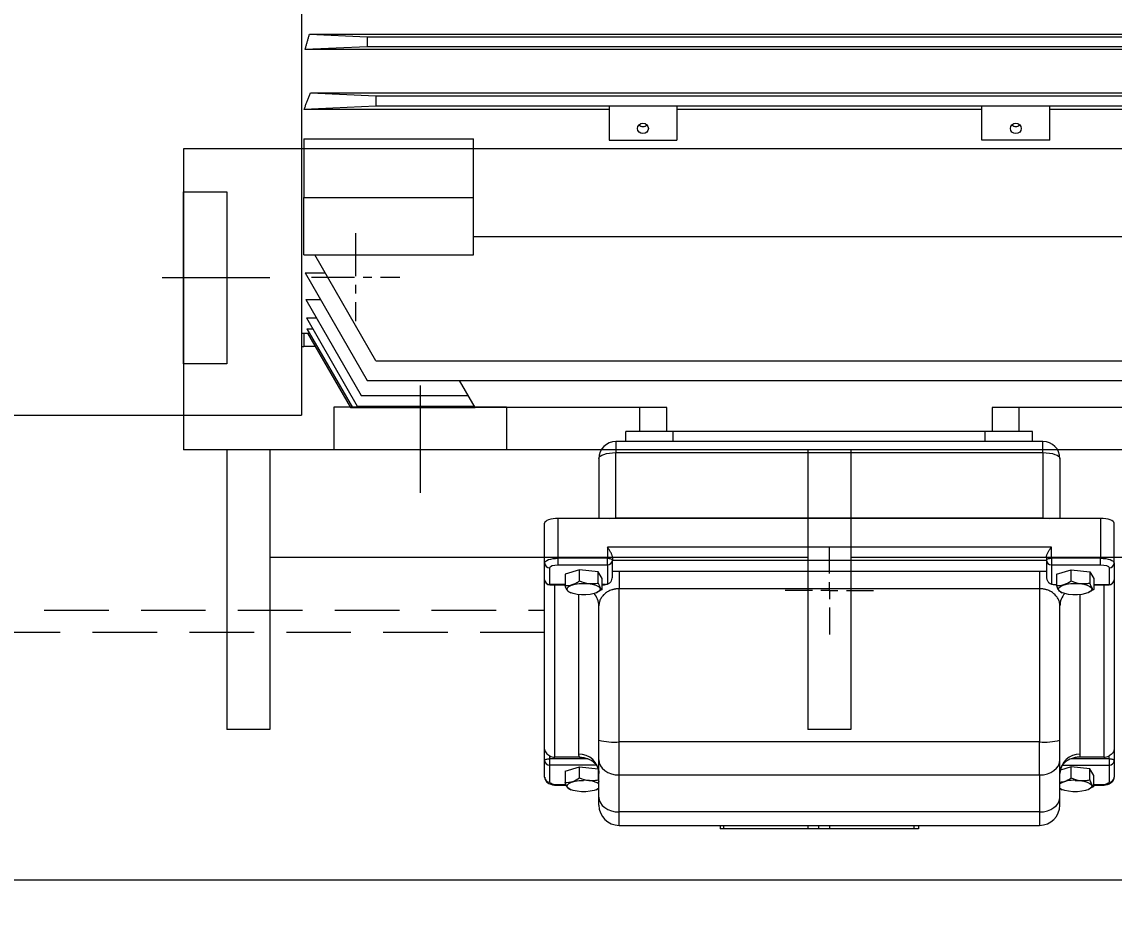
# Model space of a CAD drawing. Header units: millimetres. Extents: x -1229 to 6348, y -522 to 5252.
# Drawn here: x 443.1 to 765.4, y 2368 to 2631.7 of the extents above; entities that cross this region are included whole.
import ezdxf

# ---------------------------------------------------------------- set-up
doc = ezdxf.new("R2010")
doc.units = ezdxf.units.MM
doc.header["$LTSCALE"] = 25.4
for name, pattern in [('CENTER', [2, 1.25, -0.25, 0.25, -0.25]), ('CENTERX2', [0.8, 0.5, -0.1, 0.1, -0.1]), ('HIDDEN', [0.375, 0.25, -0.125])]:
    doc.linetypes.add(name, pattern=pattern)
doc.layers.get('Defpoints').update_dxf_attribs({"lineweight": 5})
for name, color, linetype, lineweight in [('Centerline', 5, 'CENTERX2', 5), ('CL', 1, 'CENTER', 5), ('HID2', 3, 'HIDDEN', 5), ('TEXT', 104, 'Continuous', 5)]:
    doc.layers.add(name, color=color, linetype=linetype, lineweight=lineweight)
doc.styles.get("Standard").update_dxf_attribs({"font": 'arial.ttf'})
doc.dimstyles.new('STANDARD 2 PLCS$3', dxfattribs={"dimtxt": 25.4, "dimasz": 12.7, "dimexe": 4.572, "dimexo": 1.5875, "dimgap": 2.286, "dimtad": 0, "dimtih": 1, "dimtoh": 1, "dimzin": 4, "dimdsep": 46, "dimtxsty": 'Standard', "dimcen": 2.286, "dimaunit": 1, "dimadec": 0, "dimazin": 1, "dimtfac": 1, "dimtofl": 0, "dimtmove": 1, "dimatfit": 3, "dimfxl": 25.4, "dimtolj": 1, "dimtzin": 4, "dimarcsym": 0})

# ---------------------------------------------------------------- blocks, each defined once
blk = doc.blocks.new('SW_CENTERMARKSYMBOL_6')
at = {"color": 0, "linetype": 'Continuous', "lineweight": 0}
for p, q in [((0, 0.0197), (0, 0.0512)), ((-0.0197, 0), (-0.0512, 0)), ((0, 0), (-0.0098, 0)), ((0, 0), (0, 0.0098)), ((0, 0), (0, -0.0098)), ((0, 0), (0.0098, 0)), ((0.0197, 0), (0.0512, 0)), ((0, -0.0197), (0, -0.0512))]:
    blk.add_line(p, q, dxfattribs=at)
blk = doc.blocks.new('Bolt Center')
at = {"layer": 'Centerline', "linetype": 'CENTERX2', "lineweight": 5}
for p, q in [((0, 13), (0, -13)), ((-13, 0), (13, 0))]:
    blk.add_line(p, q, dxfattribs=at)
blk = doc.blocks.new('HHI 286TS TOP VIEW')
at = {"color": 7, "linetype": 'Continuous', "lineweight": 5}
for p, q in [((22010.55, 1702.43), (22010.55, 1342.03)), ((22012.9, 1454.51), (22319.61, 1454.51)), ((22012.9, 1454.51), (22029.91, 1453.73)), ((22029.91, 1453.73), (22302.6, 1453.73)), ((22029.91, 1453.73), (22029.91, 1450.73)), ((22029.91, 1450.73), (22011.56, 1449.9)), ((22302.6, 1450.73), (22029.91, 1450.73)), ((22320.95, 1449.9), (22011.56, 1449.9)), ((22013.17, 1437.11), (22319.34, 1437.11)), ((22013.17, 1437.11), (22032.48, 1436.23)), ((22032.48, 1436.23), (22300.03, 1436.23)), ((22032.48, 1436.23), (22032.48, 1433.23)), ((22032.48, 1433.23), (22011.27, 1432.27)), ((22101.25, 1432.27), (22011.27, 1432.27)), ((22101.25, 1433.23), (22032.48, 1433.23)), ((22121.25, 1433.23), (22101.25, 1433.23)), ((22101.25, 1433.23), (22101.25, 1423.23)), ((22211.25, 1433.23), (22121.25, 1433.23)), ((22121.25, 1433.23), (22121.25, 1423.23)), ((22211.25, 1432.27), (22121.25, 1432.27)), ((22231.25, 1433.23), (22211.25, 1433.23)), ((22211.25, 1423.23), (22211.25, 1433.23)), ((22300.03, 1433.23), (22231.25, 1433.23)), ((22231.25, 1423.23), (22231.25, 1433.23)), ((22321.24, 1432.27), (22231.25, 1432.27)), ((22011.25, 1423.56), (22061.25, 1423.56)), ((22011.25, 1423.56), (22011.25, 1406.27)), ((22061.25, 1406.27), (22061.25, 1423.56)), ((22101.25, 1423.23), (22121.25, 1423.23)), ((22231.25, 1423.23), (22211.25, 1423.23)), ((22011.25, 1389.3), (22011.25, 1406.27)), ((22011.25, 1406.27), (22061.25, 1406.27)), ((22061.25, 1389.3), (22061.25, 1406.27)), ((22061.25, 1394.79), (22271.25, 1394.79)), ((22011.25, 1389.3), (22061.25, 1389.3)), ((22032.48, 1358.05), (22014.44, 1389.3)), ((22011.56, 1384.02), (22017.49, 1384.02)), ((22011.56, 1384.02), (22029.91, 1352.23)), ((22011.78, 1376.15), (22016.1, 1376.15)), ((22011.78, 1376.15), (22028.15, 1347.81)), ((22011.96, 1370.73), (22014.91, 1370.73)), ((22011.96, 1370.73), (22026.99, 1344.7)), ((22010.55, 1366.23), (22012.25, 1366.23)), ((22011.25, 1366.23), (22011.25, 1362.23)), ((22012.11, 1367.48), (22013.83, 1367.48)), ((22012.11, 1367.48), (22025.53, 1344.23)), ((22012.25, 1366.25), (22012.82, 1366.25)), ((22012.25, 1366.25), (22024.96, 1344.23)), ((22010.55, 1362.28), (22011.25, 1362.23)), ((22014.56, 1362.23), (22011.25, 1362.23)), ((22032.48, 1358.05), (22300.03, 1358.05)), ((22029.91, 1352.23), (22302.6, 1352.23)), ((22061.75, 1344.23), (22057.14, 1352.23)), ((22028.15, 1347.81), (22059.69, 1347.81)), ((22024.96, 1344.23), (22025.53, 1344.23)), ((22025.53, 1344.23), (22061.75, 1344.23)), ((22026.99, 1344.7), (22061.49, 1344.7)), ((22118.25, 1344.23), (22061.75, 1344.23)), ((22110.25, 1344.23), (22110.25, 1337.23)), ((22118.25, 1337.23), (22118.25, 1344.23)), ((22214.25, 1344.23), (22214.25, 1337.23)), ((22270.75, 1344.23), (22214.25, 1344.23)), ((22222.25, 1337.23), (22222.25, 1344.23)), ((21887.55, 1342.03), (22010.55, 1342.03)), ((22106.18, 1334.23), (22106.18, 1337.23)), ((22120.18, 1337.23), (22106.18, 1337.23)), ((22120.18, 1334.23), (22120.18, 1337.23)), ((22212.18, 1337.23), (22120.18, 1337.23)), ((22212.18, 1334.23), (22212.18, 1337.23)), ((22226.18, 1337.23), (22212.18, 1337.23)), ((22226.18, 1334.23), (22226.18, 1337.23)), ((22103.25, 1334.23), (22103.25, 1330.94)), ((22229.25, 1334.23), (22103.25, 1334.23)), ((22229.25, 1330.94), (22229.25, 1334.23)), ((22103.25, 1330.94), (22229.25, 1330.94)), ((22103.25, 1311.62), (22103.25, 1330.94)), ((22229.25, 1330.94), (22229.25, 1311.62)), ((22098.25, 1329.23), (22098.25, 1311.51)), ((22234.25, 1329.23), (22234.25, 1311.51)), ((22086.25, 1299.76), (22086.25, 1311.51)), ((22246.25, 1311.51), (22086.25, 1311.51)), ((22229.25, 1311.62), (22103.25, 1311.62)), ((22103.25, 1311.51), (22103.25, 1311.62)), ((22229.25, 1311.62), (22229.25, 1311.51)), ((22246.25, 1311.51), (22246.25, 1299.76)), ((22082.25, 1298.39), (22082.25, 1310.14)), ((22250.25, 1298.39), (22250.25, 1310.14)), ((22100.75, 1303.05), (22100.75, 1299.76)), ((22231.75, 1303.05), (22100.75, 1303.05)), ((22231.75, 1299.76), (22231.75, 1303.05)), ((22086.25, 1297.84), (22086.25, 1299.76)), ((22100.75, 1299.76), (22086.25, 1299.76)), ((22100.75, 1297.84), (22100.75, 1299.76)), ((22102.25, 1300.1), (22102.25, 1299.25)), ((22102.25, 1294.53), (22102.25, 1299.25)), ((22102.25, 1299.21), (22230.25, 1299.21)), ((22230.25, 1300.1), (22230.25, 1299.25)), ((22230.25, 1299.25), (22230.25, 1294.53)), ((22231.75, 1299.76), (22231.75, 1297.84)), ((22246.25, 1299.76), (22231.75, 1299.76)), ((22246.25, 1297.84), (22246.25, 1299.76)), ((22082.25, 1293.44), (22082.25, 1298.39)), ((22083.75, 1292.03), (22083.75, 1296.99)), ((22086.25, 1297.84), (22100.75, 1297.84)), ((22092.54, 1296.35), (22088.26, 1295.03)), ((22098.04, 1295.74), (22092.54, 1296.35)), ((22092.54, 1293.07), (22092.54, 1296.35)), ((22099.25, 1293.81), (22098.04, 1295.74)), ((22098.04, 1292.46), (22098.04, 1295.74)), ((22100.75, 1297.84), (22100.75, 1292.14)), ((22228.25, 1295.9), (22104.25, 1295.9)), ((22104.25, 1295.9), (22104.25, 1290.78)), ((22228.25, 1295.9), (22228.25, 1290.78)), ((22231.75, 1297.84), (22246.25, 1297.84)), ((22231.75, 1297.84), (22231.75, 1292.14)), ((22233.26, 1295.03), (22237.54, 1296.35)), ((22237.54, 1296.35), (22243.04, 1295.74)), ((22237.54, 1293.07), (22237.54, 1296.35)), ((22243.04, 1295.74), (22244.25, 1293.81)), ((22243.04, 1295.74), (22243.04, 1292.46)), ((22248.75, 1296.99), (22248.75, 1292.03)), ((22250.25, 1298.39), (22250.25, 1293.44)), ((22082.25, 1243.37), (22082.25, 1293.44)), ((22088.26, 1295.03), (22088.26, 1291.74)), ((22099.25, 1290.53), (22099.25, 1293.81)), ((22233.26, 1295.03), (22233.26, 1291.74)), ((22244.25, 1293.81), (22244.25, 1290.53)), ((22250.25, 1293.44), (22250.25, 1243.37)), ((22083.75, 1291.94), (22083.75, 1292.03)), ((22088.26, 1292.03), (22083.75, 1292.03)), ((22083.75, 1291.94), (22088.26, 1291.94)), ((22085.25, 1241.06), (22085.25, 1291.94)), ((22089.38, 1289.84), (22089.95, 1289.6)), ((22092.25, 1289.07), (22092.25, 1241.92)), ((22097.56, 1289.6), (22097.72, 1289.67)), ((22099.25, 1290.53), (22097.68, 1289.76)), ((22100.25, 1292.03), (22099.25, 1292.03)), ((22099.25, 1291.94), (22099.5, 1291.94)), ((22228.25, 1290.78), (22104.25, 1290.78)), ((22104.25, 1245.55), (22104.25, 1290.78)), ((22228.25, 1290.78), (22228.25, 1245.55)), ((22232.26, 1292.03), (22233.02, 1291.99)), ((22232.26, 1292.03), (22233.26, 1292.03)), ((22233.02, 1291.94), (22233.26, 1291.94)), ((22234.38, 1289.84), (22234.95, 1289.6)), ((22240.25, 1241.92), (22240.25, 1289.07)), ((22242.56, 1289.6), (22242.72, 1289.67)), ((22244.25, 1290.53), (22242.68, 1289.76)), ((22244.25, 1292.03), (22248.75, 1292.03)), ((22244.25, 1291.94), (22248.75, 1291.94)), ((22247.25, 1291.94), (22247.25, 1241.06)), ((22248.75, 1292.03), (22248.75, 1291.94)), ((22098.25, 1246.08), (22098.25, 1285.73)), ((22234.25, 1246.08), (22234.25, 1285.73)), ((22228.25, 1245.55), (22104.25, 1245.55)), ((22104.25, 1235.8), (22104.25, 1245.55)), ((22228.25, 1235.8), (22228.25, 1245.55)), ((22082.25, 1240.08), (22082.25, 1243.37)), ((22083.75, 1240.59), (22083.75, 1241.44)), ((22094.98, 1240.59), (22083.75, 1240.59)), ((22083.75, 1238.67), (22083.75, 1240.59)), ((22092.52, 1241.06), (22085.25, 1241.06)), ((22248.75, 1240.59), (22237.53, 1240.59)), ((22247.25, 1241.06), (22239.99, 1241.06)), ((22248.75, 1240.59), (22248.75, 1241.44)), ((22248.75, 1240.59), (22248.75, 1238.67)), ((22250.25, 1243.37), (22250.25, 1240.08)), ((22082.25, 1235.12), (22082.25, 1240.08)), ((22083.75, 1233.71), (22083.75, 1238.67)), ((22097.56, 1238.67), (22083.75, 1238.67)), ((22088.26, 1236.88), (22092.54, 1238.21)), ((22092.54, 1234.92), (22092.54, 1238.21)), ((22092.54, 1238.21), (22098.04, 1237.6)), ((22098.04, 1237.6), (22098.04, 1234.32)), ((22098.25, 1229.29), (22098.25, 1240.23)), ((22234.25, 1229.29), (22234.25, 1240.23)), ((22237.54, 1238.21), (22234.39, 1237.23)), ((22234.95, 1238.67), (22248.75, 1238.67)), ((22237.54, 1234.92), (22237.54, 1238.21)), ((22243.04, 1237.6), (22237.54, 1238.21)), ((22243.04, 1234.32), (22243.04, 1237.6)), ((22244.25, 1235.67), (22243.04, 1237.6)), ((22248.75, 1238.67), (22248.75, 1233.71)), ((22250.25, 1240.08), (22250.25, 1235.12)), ((22088.26, 1236.88), (22088.26, 1233.6)), ((22098.04, 1234.32), (22098.25, 1233.83)), ((22104.25, 1235.8), (22228.25, 1235.8)), ((22104.25, 1224.87), (22104.25, 1235.8)), ((22228.25, 1235.8), (22228.25, 1224.87)), ((22244.25, 1232.39), (22244.25, 1235.67)), ((22086.25, 1232.86), (22086.25, 1232.77)), ((22088.58, 1232.86), (22086.25, 1232.86)), ((22086.25, 1232.77), (22088.62, 1232.77)), ((22089.38, 1231.7), (22089.95, 1231.46)), ((22097.56, 1231.46), (22097.72, 1231.53)), ((22098.25, 1231.9), (22097.68, 1231.61)), ((22234.4, 1231.73), (22234.25, 1231.87)), ((22234.38, 1231.7), (22234.95, 1231.46)), ((22242.56, 1231.46), (22242.72, 1231.53)), ((22244.25, 1232.39), (22242.68, 1231.61)), ((22246.25, 1232.86), (22244.25, 1232.86)), ((22244.25, 1232.77), (22246.25, 1232.77)), ((22246.25, 1232.86), (22246.25, 1232.77)), ((22228.25, 1224.87), (22104.25, 1224.87)), ((22104.25, 1220.93), (22104.25, 1224.87)), ((22228.25, 1224.87), (22228.25, 1220.93)), ((22104.25, 1220.93), (22228.25, 1220.93)), ((22134.06, 1220.93), (22134.06, 1219.93)), ((22136.56, 1219.93), (22134.06, 1219.93)), ((22135, 1220.93), (22135, 1220.03)), ((22135, 1220.03), (22160, 1220.03)), ((22136.56, 1220.03), (22136.56, 1219.93)), ((22140.56, 1219.93), (22136.56, 1219.93)), ((22140.56, 1220.03), (22140.56, 1219.93)), ((22141.25, 1219.93), (22140.56, 1219.93)), ((22141.25, 1220.03), (22141.25, 1219.93)), ((22166.25, 1219.93), (22141.25, 1219.93)), ((22160, 1220.03), (22160, 1220.93)), ((22160, 1220.03), (22163.13, 1220.03)), ((22163.13, 1220.03), (22163.13, 1220.93)), ((22166.25, 1220.93), (22166.25, 1219.93)), ((22191.25, 1219.93), (22166.25, 1219.93)), ((22191.25, 1219.93), (22191.25, 1220.93)), ((22192.56, 1219.93), (22191.25, 1219.93)), ((22192.56, 1220.93), (22192.56, 1219.93))]:
    blk.add_line(p, q, dxfattribs=at)
at = {"color": 7, "linetype": 'Continuous', "lineweight": 5, "flags": 128}
for points in [[(22111.25, 1425.12), (22110.64, 1425.24), (22110.12, 1425.57), (22109.78, 1426.07), (22109.65, 1426.66), (22109.78, 1427.25), (22110.12, 1427.74), (22110.64, 1428.08), (22111.25, 1428.19), (22111.87, 1428.08), (22112.39, 1427.74), (22112.73, 1427.25), (22112.85, 1426.66), (22112.73, 1426.07), (22112.39, 1425.57), (22111.87, 1425.24), (22111.25, 1425.12)], [(22221.25, 1425.12), (22220.64, 1425.24), (22220.12, 1425.57), (22219.78, 1426.07), (22219.65, 1426.66), (22219.78, 1427.25), (22220.12, 1427.74), (22220.64, 1428.08), (22221.25, 1428.19), (22221.87, 1428.08), (22222.39, 1427.74), (22222.73, 1427.25), (22222.85, 1426.66), (22222.73, 1426.07), (22222.39, 1425.57), (22221.87, 1425.24), (22221.25, 1425.12)], [(22098.25, 1329.23), (22098.35, 1329.57), (22098.64, 1329.89), (22099.1, 1330.18), (22099.72, 1330.44), (22100.48, 1330.66), (22101.34, 1330.81), (22102.28, 1330.91), (22103.25, 1330.94)], [(22229.25, 1330.94), (22230.23, 1330.91), (22231.17, 1330.81), (22232.03, 1330.66), (22232.79, 1330.44), (22233.41, 1330.18), (22233.87, 1329.89), (22234.16, 1329.57), (22234.25, 1329.23)], [(22086.25, 1311.51), (22085.47, 1311.48), (22084.72, 1311.4), (22084.03, 1311.28), (22083.43, 1311.11), (22082.93, 1310.9), (22082.56, 1310.66), (22082.33, 1310.41), (22082.25, 1310.14)], [(22101.47, 1311.51), (22102.28, 1311.59), (22103.25, 1311.62)], [(22229.25, 1311.62), (22230.23, 1311.59), (22231.04, 1311.51)], [(22250.25, 1310.14), (22250.18, 1310.41), (22249.95, 1310.66), (22249.58, 1310.9), (22249.08, 1311.11), (22248.48, 1311.28), (22247.79, 1311.4), (22247.04, 1311.48), (22246.25, 1311.51)], [(22082.25, 1298.39), (22082.33, 1298.66), (22082.56, 1298.92), (22082.93, 1299.15), (22083.43, 1299.36), (22084.03, 1299.53), (22084.72, 1299.66), (22085.47, 1299.74), (22086.25, 1299.76)], [(22100.75, 1299.76), (22101.05, 1299.75), (22101.33, 1299.72), (22101.59, 1299.68), (22101.82, 1299.61), (22102, 1299.53), (22102.14, 1299.45), (22102.23, 1299.35), (22102.25, 1299.25)], [(22230.25, 1299.25), (22230.28, 1299.35), (22230.37, 1299.45), (22230.51, 1299.53), (22230.69, 1299.61), (22230.92, 1299.68), (22231.18, 1299.72), (22231.46, 1299.75), (22231.75, 1299.76)], [(22246.25, 1299.76), (22247.04, 1299.74), (22247.79, 1299.66), (22248.48, 1299.53), (22249.08, 1299.36), (22249.58, 1299.15), (22249.95, 1298.92), (22250.18, 1298.66), (22250.25, 1298.39)], [(22093.75, 1292.34), (22095.08, 1292.28), (22096.3, 1292.09), (22097.34, 1291.81), (22098.11, 1291.43), (22098.55, 1291), (22098.64, 1290.55), (22098.37, 1290.1), (22097.76, 1289.69), (22096.85, 1289.36), (22095.71, 1289.12), (22094.42, 1289), (22093.09, 1289), (22091.8, 1289.12), (22090.66, 1289.36), (22089.75, 1289.69), (22089.14, 1290.1), (22088.87, 1290.55), (22088.96, 1291), (22089.4, 1291.43), (22090.17, 1291.81), (22091.21, 1292.09), (22092.43, 1292.28), (22093.75, 1292.34)], [(22238.75, 1292.34), (22240.08, 1292.28), (22241.3, 1292.09), (22242.34, 1291.81), (22243.11, 1291.43), (22243.55, 1291), (22243.64, 1290.55), (22243.37, 1290.1), (22242.76, 1289.69), (22241.85, 1289.36), (22240.71, 1289.12), (22239.42, 1289), (22238.09, 1289), (22236.8, 1289.12), (22235.66, 1289.36), (22234.75, 1289.69), (22234.14, 1290.1), (22233.87, 1290.55), (22233.96, 1291), (22234.4, 1291.43), (22235.17, 1291.81), (22236.21, 1292.09), (22237.43, 1292.28), (22238.75, 1292.34)], [(22082.25, 1240.08), (22082.28, 1240.18), (22082.37, 1240.28), (22082.51, 1240.37), (22082.69, 1240.44), (22082.92, 1240.51), (22083.18, 1240.55), (22083.46, 1240.58), (22083.75, 1240.59)], [(22248.75, 1240.59), (22249.05, 1240.58), (22249.33, 1240.55), (22249.59, 1240.51), (22249.82, 1240.44), (22250, 1240.37), (22250.14, 1240.28), (22250.23, 1240.18), (22250.25, 1240.08)], [(22098.25, 1240.23), (22098.37, 1239.36), (22098.71, 1238.53), (22099.27, 1237.77), (22100.01, 1237.1), (22100.92, 1236.55), (22101.96, 1236.14), (22103.08, 1235.89), (22104.25, 1235.8)], [(22228.25, 1235.8), (22229.43, 1235.89), (22230.55, 1236.14), (22231.59, 1236.55), (22232.5, 1237.1), (22233.24, 1237.77), (22233.8, 1238.53), (22234.14, 1239.36), (22234.25, 1240.23)], [(22098.25, 1231.85), (22097.76, 1231.55), (22096.85, 1231.22), (22095.71, 1230.98), (22094.42, 1230.86), (22093.09, 1230.86), (22091.8, 1230.98), (22090.66, 1231.22), (22089.75, 1231.55), (22089.14, 1231.96), (22088.87, 1232.4), (22088.96, 1232.86), (22089.4, 1233.29), (22090.17, 1233.66), (22091.21, 1233.95), (22092.43, 1234.13), (22093.75, 1234.19), (22093.75, 1234.19)], [(22238.75, 1234.19), (22240.08, 1234.13), (22241.3, 1233.95), (22242.34, 1233.66), (22243.11, 1233.29), (22243.55, 1232.86), (22243.64, 1232.4), (22243.37, 1231.96), (22242.76, 1231.55), (22241.85, 1231.22), (22240.71, 1230.98), (22239.42, 1230.86), (22238.09, 1230.86), (22236.8, 1230.98), (22235.66, 1231.22), (22234.75, 1231.55), (22234.25, 1231.85)], [(22098.25, 1229.29), (22098.37, 1228.43), (22098.71, 1227.6), (22099.27, 1226.83), (22100.01, 1226.16), (22100.92, 1225.61), (22101.96, 1225.2), (22103.08, 1224.95), (22104.25, 1224.87)], [(22228.25, 1224.87), (22229.43, 1224.95), (22230.55, 1225.2), (22231.59, 1225.61), (22232.5, 1226.16), (22233.24, 1226.83), (22233.8, 1227.6), (22234.14, 1228.43), (22234.25, 1229.29)]]:
    blk.add_lwpolyline(points, dxfattribs=at)
at = {"color": 7, "linetype": 'Continuous', "lineweight": 5}
for centre, radius, start, end in [((22111.25, 1428.85), 1.64, 224.2754, 315.7246), ((22221.25, 1428.85), 1.64, 224.2754, 315.7246), ((22103.25, 1329.23), 5, 90, 180), ((22229.25, 1329.23), 5, 0, 90), ((22100.8, 1299.3), 1.46, 268.2753, 358.1635), ((22231.71, 1299.3), 1.46, 181.8365, 271.7247), ((22083.71, 1298.44), 1.46, 181.8359, 271.7259), ((22248.8, 1298.44), 1.46, 268.2741, 358.1641), ((22083.75, 1293.44), 1.5, 180, 270), ((22083.71, 1293.48), 1.46, 181.8365, 271.7247), ((22248.75, 1293.44), 1.5, 270, 0), ((22248.8, 1293.48), 1.46, 268.2753, 358.1635), ((22092.8, 1285.7), 5.45, 0.2854, 42.1517), ((22239.71, 1285.7), 5.45, 137.8483, 179.7146), ((22102.77, 1263.16), 17.67, 255.204, 274.8337), ((22229.74, 1263.16), 17.67, 265.1663, 284.796), ((22085.25, 1244.21), 3.15, 241.6502, 270.0844), ((22092.43, 1236.09), 5.83, 1.8362, 91.7255), ((22240.08, 1236.09), 5.83, 88.2745, 178.1638), ((22247.26, 1244.21), 3.15, 269.9156, 298.3498), ((22083.71, 1240.13), 1.46, 181.8365, 271.7253), ((22248.8, 1240.13), 1.46, 268.2747, 358.1635), ((22083.71, 1235.17), 1.46, 181.8365, 271.7253), ((22094.46, 1226.83), 7.39, 59.1426, 95.4914), ((22238.15, 1226.38), 7.84, 85.5772, 119.7888), ((22248.8, 1235.17), 1.46, 268.2747, 358.1635), ((22104.25, 1226.93), 6, 180, 270), ((22228.25, 1226.93), 6, 270, 0)]:
    blk.add_arc(centre, radius, start, end, dxfattribs=at)
for points, knots in [([(22011.56, 1449.9), (22011.66, 1450.21), (22011.84, 1450.82), (22012.11, 1451.74), (22012.38, 1452.66), (22012.64, 1453.58), (22012.81, 1454.2), (22012.9, 1454.51)], [0, 0, 0, 0, 0.200776, 0.401161, 0.601159, 0.800772, 1, 1, 1, 1]), ([(22011.27, 1432.27), (22011.4, 1432.59), (22011.66, 1433.23), (22012.04, 1434.2), (22012.42, 1435.16), (22012.8, 1436.13), (22013.04, 1436.79), (22013.17, 1437.11)], [0, 0, 0, 0, 0.2011, 0.401648, 0.601646, 0.801096, 1, 1, 1, 1]), ([(22102.25, 1300.1), (22102.25, 1300.21), (22102.24, 1300.33), (22102.18, 1300.58), (22102.14, 1300.7), (22102, 1301.09), (22101.87, 1301.34), (22101.58, 1301.86), (22101.42, 1302.1), (22101.18, 1302.47), (22101.09, 1302.59), (22100.93, 1302.82), (22100.84, 1302.94), (22100.75, 1303.05)], [0, 0, 0, 0, 0.125, 0.125, 0.25, 0.25, 0.5, 0.5, 0.75, 0.75, 0.875, 0.875, 1, 1, 1, 1]), ([(22230.25, 1300.1), (22230.25, 1300.21), (22230.27, 1300.33), (22230.33, 1300.58), (22230.37, 1300.7), (22230.51, 1301.09), (22230.64, 1301.34), (22230.93, 1301.86), (22231.09, 1302.1), (22231.33, 1302.47), (22231.42, 1302.59), (22231.58, 1302.82), (22231.67, 1302.94), (22231.75, 1303.05)], [0, 0, 0, 0, 0.125, 0.125, 0.25, 0.25, 0.5, 0.5, 0.75, 0.75, 0.875, 0.875, 1, 1, 1, 1]), ([(22088.26, 1291.74), (22088.96, 1291.7), (22089.67, 1291.76), (22090.58, 1292.04), (22090.76, 1292.11), (22091.12, 1292.26), (22091.3, 1292.34), (22091.84, 1292.61), (22092.19, 1292.83), (22092.54, 1293.07)], [0, 0, 0, 0, 0.5, 0.5, 0.625, 0.625, 0.75, 0.75, 1, 1, 1, 1]), ([(22092.54, 1293.07), (22093.44, 1292.71), (22094.35, 1292.45), (22095.52, 1292.32), (22095.75, 1292.3), (22096.22, 1292.29), (22096.45, 1292.29), (22097.14, 1292.33), (22097.59, 1292.38), (22098.04, 1292.46)], [0, 0, 0, 0, 0.5, 0.5, 0.625, 0.625, 0.75, 0.75, 1, 1, 1, 1]), ([(22098.04, 1292.46), (22098.24, 1291.89), (22098.44, 1291.41), (22098.69, 1290.99), (22098.75, 1290.92), (22098.85, 1290.8), (22098.9, 1290.74), (22099.05, 1290.61), (22099.15, 1290.56), (22099.25, 1290.53)], [0, 0, 0, 0, 0.5, 0.5, 0.625, 0.625, 0.75, 0.75, 1, 1, 1, 1]), ([(22100.75, 1292.14), (22100.89, 1292.17), (22101.02, 1292.22), (22101.25, 1292.34), (22101.37, 1292.42), (22101.57, 1292.59), (22101.66, 1292.69), (22101.82, 1292.9), (22101.9, 1293.02), (22102.07, 1293.36), (22102.15, 1293.61), (22102.24, 1294.08), (22102.25, 1294.31), (22102.25, 1294.53)], [0, 0, 0, 0, 0.125, 0.125, 0.25, 0.25, 0.375, 0.375, 0.5, 0.5, 0.75, 0.75, 1, 1, 1, 1]), ([(22230.25, 1294.53), (22230.25, 1294.31), (22230.27, 1294.08), (22230.34, 1293.73), (22230.37, 1293.61), (22230.44, 1293.37), (22230.49, 1293.25), (22230.61, 1293.02), (22230.68, 1292.91), (22230.84, 1292.7), (22230.94, 1292.6), (22231.24, 1292.33), (22231.49, 1292.2), (22231.75, 1292.14)], [0, 0, 0, 0, 0.25, 0.25, 0.375, 0.375, 0.5, 0.5, 0.625, 0.625, 0.75, 0.75, 1, 1, 1, 1]), ([(22233.26, 1291.74), (22233.96, 1291.7), (22234.67, 1291.76), (22235.58, 1292.04), (22235.76, 1292.11), (22236.12, 1292.26), (22236.3, 1292.34), (22236.84, 1292.61), (22237.19, 1292.83), (22237.54, 1293.07)], [0, 0, 0, 0, 0.5, 0.5, 0.625, 0.625, 0.75, 0.75, 1, 1, 1, 1]), ([(22237.54, 1293.07), (22238.44, 1292.71), (22239.35, 1292.45), (22240.52, 1292.32), (22240.75, 1292.3), (22241.22, 1292.29), (22241.45, 1292.29), (22242.14, 1292.33), (22242.59, 1292.38), (22243.04, 1292.46)], [0, 0, 0, 0, 0.5, 0.5, 0.625, 0.625, 0.75, 0.75, 1, 1, 1, 1]), ([(22243.04, 1292.46), (22243.24, 1291.89), (22243.44, 1291.41), (22243.69, 1290.99), (22243.75, 1290.92), (22243.85, 1290.8), (22243.9, 1290.74), (22244.05, 1290.61), (22244.15, 1290.56), (22244.25, 1290.53)], [0, 0, 0, 0, 0.5, 0.5, 0.625, 0.625, 0.75, 0.75, 1, 1, 1, 1]), ([(22089.4, 1289.88), (22089.21, 1289.99), (22088.83, 1290.22), (22088.45, 1291.24), (22088.26, 1291.74)], [0, 0, 0, 0, 0.505861, 1, 1, 1, 1]), ([(22104.25, 1290.78), (22104.19, 1290.78), (22104.05, 1290.78), (22103.85, 1290.77), (22103.64, 1290.76), (22103.44, 1290.74), (22103.24, 1290.71), (22103.04, 1290.68), (22102.83, 1290.64), (22102.63, 1290.59), (22102.44, 1290.54), (22102.24, 1290.49), (22101.72, 1290.33), (22100.91, 1289.97), (22100.13, 1289.43), (22099.59, 1288.92), (22099.23, 1288.5), (22098.92, 1288.06), (22098.68, 1287.61), (22098.48, 1287.13), (22098.36, 1286.69), (22098.27, 1286.22), (22098.26, 1285.91), (22098.25, 1285.73)], [0, 0, 0, 0, 0.018134, 0.036326, 0.054595, 0.072958, 0.091435, 0.110041, 0.128794, 0.147711, 0.166808, 0.186101, 0.205604, 0.321601, 0.450871, 0.516547, 0.587065, 0.654156, 0.727294, 0.792565, 0.866521, 0.92205, 1, 1, 1, 1]), ([(22099.5, 1291.96), (22099.55, 1291.95), (22099.8, 1291.9), (22100.05, 1291.97), (22100.25, 1292.03)], [0, 0, 0, 0, 0.165871, 1, 1, 1, 1]), ([(22234.25, 1285.73), (22234.25, 1285.8), (22234.25, 1285.92), (22234.24, 1286.1), (22234.22, 1286.26), (22234.2, 1286.41), (22234.18, 1286.53), (22234.13, 1286.78), (22234.03, 1287.13), (22233.84, 1287.61), (22233.59, 1288.06), (22233.28, 1288.5), (22232.92, 1288.92), (22232.38, 1289.43), (22231.6, 1289.97), (22230.74, 1290.35), (22230.11, 1290.54), (22229.74, 1290.63), (22229.38, 1290.7), (22229, 1290.74), (22228.63, 1290.78), (22228.38, 1290.78), (22228.25, 1290.78)], [0, 0, 0, 0, 0.028481, 0.05447, 0.077967, 0.098972, 0.117485, 0.133505, 0.207459, 0.272735, 0.34587, 0.412967, 0.483482, 0.549163, 0.678431, 0.794433, 0.830022, 0.864944, 0.899298, 0.933186, 0.966717, 1, 1, 1, 1]), ([(22234.4, 1289.88), (22234.21, 1289.99), (22233.83, 1290.22), (22233.45, 1291.24), (22233.26, 1291.74)], [0, 0, 0, 0, 0.5058613, 1, 1, 1, 1]), ([(22098.25, 1240.23), (22098.25, 1240.29), (22098.25, 1240.41), (22098.25, 1240.61), (22098.25, 1240.81), (22098.25, 1241.02), (22098.25, 1241.23), (22098.25, 1241.6), (22098.25, 1242.14), (22098.25, 1242.88), (22098.25, 1243.65), (22098.25, 1244.36), (22098.25, 1244.99), (22098.25, 1245.53), (22098.25, 1245.89), (22098.25, 1246.08)], [0, 0, 0, 0, 0.0413671, 0.0826609, 0.1239201, 0.1651838, 0.2064908, 0.2478798, 0.3739074, 0.5000143, 0.6260419, 0.7521489, 0.8348003, 0.9173135, 1, 1, 1, 1]), ([(22082.25, 1243.37), (22082.25, 1243.37), (22082.26, 1243.11), (22082.38, 1242.65), (22082.84, 1242.06), (22083.34, 1241.68), (22083.65, 1241.5), (22083.75, 1241.44)], [0, 0, 0, 0, 0.00311, 0.383702, 0.684798, 0.897427, 1, 1, 1, 1]), ([(22092.52, 1241.06), (22092.95, 1241.06), (22093.37, 1241.02), (22094.19, 1240.87), (22094.59, 1240.75), (22094.98, 1240.59)], [0, 0, 0, 0, 0.5, 0.5, 1, 1, 1, 1]), ([(22096.99, 1239.33), (22096.92, 1239.39), (22096.57, 1239.68), (22095.9, 1240.18), (22095.26, 1240.47), (22094.98, 1240.59)], [0, 0, 0, 0, 0.127707, 0.61872, 1, 1, 1, 1]), ([(22237.53, 1240.59), (22237.07, 1240.37), (22236.34, 1240.01), (22235.74, 1239.52), (22235.52, 1239.33)], [0, 0, 0, 0, 0.632268, 1, 1, 1, 1]), ([(22239.99, 1241.06), (22239.56, 1241.06), (22239.14, 1241.02), (22238.32, 1240.87), (22237.92, 1240.75), (22237.53, 1240.59)], [0, 0, 0, 0, 0.5, 0.5, 1, 1, 1, 1]), ([(22250.25, 1243.37), (22250.25, 1243.37), (22250.25, 1243.11), (22250.13, 1242.65), (22249.67, 1242.06), (22249.17, 1241.68), (22248.86, 1241.5), (22248.75, 1241.44)], [0, 0, 0, 0, 0.00311, 0.383702, 0.684798, 0.897427, 1, 1, 1, 1]), ([(22096.99, 1239.33), (22097, 1239.33), (22097.04, 1239.3), (22097.27, 1239.08), (22097.62, 1238.62), (22097.99, 1237.9), (22098.24, 1237.07), (22098.22, 1236.5), (22098.22, 1236.28)], [0, 0, 0, 0, 0.036173, 0.208575, 0.394854, 0.605345, 0.846115, 1, 1, 1, 1]), ([(22234.29, 1236.32), (22234.28, 1236.47), (22234.25, 1237.03), (22234.51, 1237.88), (22234.92, 1238.68), (22235.31, 1239.16), (22235.46, 1239.28), (22235.52, 1239.33)], [0, 0, 0, 0, 0.1067325, 0.3919347, 0.6238989, 0.8281169, 1, 1, 1, 1]), ([(22082.27, 1235.11), (22082.27, 1235.07), (22082.22, 1234.78), (22082.44, 1234.24), (22082.89, 1233.67), (22083.46, 1233.31), (22084.03, 1233.07), (22084.59, 1232.93), (22085.31, 1232.8), (22085.88, 1232.78), (22086.25, 1232.77)], [0, 0, 0, 0, 0.021808, 0.168945, 0.312178, 0.46342, 0.593863, 0.700602, 0.804381, 1, 1, 1, 1]), ([(22088.26, 1233.6), (22089.03, 1233.62), (22090.46, 1233.65), (22091.88, 1234.52), (22092.54, 1234.92)], [0, 0, 0, 0, 0.534747, 1, 1, 1, 1]), ([(22092.54, 1234.92), (22093.44, 1234.57), (22094.35, 1234.3), (22095.52, 1234.17), (22095.75, 1234.16), (22096.22, 1234.15), (22096.45, 1234.15), (22097.14, 1234.18), (22097.59, 1234.24), (22098.04, 1234.32)], [0, 0, 0, 0, 0.5, 0.5, 0.625, 0.625, 0.75, 0.75, 1, 1, 1, 1]), ([(22234.25, 1233.72), (22234.69, 1233.75), (22235.79, 1233.8), (22236.88, 1234.5), (22237.54, 1234.92)], [0, 0, 0, 0, 0.3943113, 1, 1, 1, 1]), ([(22237.54, 1234.92), (22238.44, 1234.57), (22239.35, 1234.3), (22240.52, 1234.17), (22240.75, 1234.16), (22241.22, 1234.15), (22241.45, 1234.15), (22242.14, 1234.18), (22242.59, 1234.24), (22243.04, 1234.32)], [0, 0, 0, 0, 0.5, 0.5, 0.625, 0.625, 0.75, 0.75, 1, 1, 1, 1]), ([(22243.04, 1234.32), (22243.24, 1233.75), (22243.44, 1233.26), (22243.69, 1232.85), (22243.75, 1232.78), (22243.85, 1232.65), (22243.9, 1232.6), (22244.05, 1232.47), (22244.15, 1232.42), (22244.25, 1232.39)], [0, 0, 0, 0, 0.5, 0.5, 0.625, 0.625, 0.75, 0.75, 1, 1, 1, 1]), ([(22246.25, 1232.77), (22246.61, 1232.78), (22247.11, 1232.79), (22247.78, 1232.9), (22248.31, 1233.02), (22248.87, 1233.22), (22249.4, 1233.51), (22249.87, 1233.94), (22250.2, 1234.51), (22250.22, 1234.93), (22250.24, 1235.12)], [0, 0, 0, 0, 0.186048, 0.258519, 0.377311, 0.496865, 0.627924, 0.760489, 0.888658, 1, 1, 1, 1]), ([(22086.25, 1232.86), (22085.59, 1232.86), (22084.96, 1232.95), (22084.02, 1233.27), (22083.75, 1233.48), (22083.75, 1233.71)], [0, 0, 0, 0, 0.5, 0.5, 1, 1, 1, 1]), ([(22089.4, 1231.73), (22089.21, 1231.85), (22088.83, 1232.08), (22088.45, 1233.1), (22088.26, 1233.6)], [0, 0, 0, 0, 0.505863, 1, 1, 1, 1]), ([(22248.75, 1233.71), (22248.75, 1233.48), (22248.49, 1233.27), (22247.55, 1232.95), (22246.92, 1232.86), (22246.25, 1232.86)], [0, 0, 0, 0, 0.5, 0.5, 1, 1, 1, 1]), ([(22098.25, 1226.93), (22098.25, 1226.93), (22098.25, 1226.93), (22098.25, 1226.94), (22098.25, 1226.96), (22098.25, 1226.99), (22098.25, 1227.03), (22098.25, 1227.11), (22098.25, 1227.26), (22098.25, 1227.53), (22098.25, 1227.87), (22098.25, 1228.23), (22098.25, 1228.59), (22098.25, 1228.93), (22098.25, 1229.17), (22098.25, 1229.29)], [0, 0, 0, 0, 0.041367, 0.082661, 0.12392, 0.165184, 0.206491, 0.24788, 0.373907, 0.500014, 0.626042, 0.752149, 0.8348, 0.917313, 1, 1, 1, 1])]:
    blk.add_open_spline(points, degree=3, knots=knots, dxfattribs=at)
for points in [[(22083.75, 1296.99), (22083.75, 1297.46), (22084.88, 1297.84), (22086.25, 1297.84)], [(22104.25, 1295.9), (22103.59, 1295.9), (22102.92, 1295.88), (22102.25, 1295.83)], [(22230.25, 1295.83), (22229.59, 1295.88), (22228.92, 1295.9), (22228.25, 1295.9)], [(22246.25, 1297.84), (22247.63, 1297.84), (22248.75, 1297.46), (22248.75, 1296.99)], [(22100.25, 1292.03), (22100.42, 1292.07), (22100.58, 1292.11), (22100.75, 1292.14)], [(22231.75, 1292.14), (22231.93, 1292.11), (22232.09, 1292.07), (22232.26, 1292.03)], [(22234.25, 1240.23), (22234.25, 1241.75), (22234.25, 1243.83), (22234.25, 1246.08)], [(22092.25, 1241.92), (22092.25, 1241.63), (22092.34, 1241.34), (22092.52, 1241.06)], [(22239.99, 1241.06), (22240.17, 1241.34), (22240.25, 1241.63), (22240.25, 1241.92)], [(22234.25, 1226.93), (22234.25, 1226.93), (22234.25, 1227.77), (22234.25, 1229.29)]]:
    blk.add_open_spline(points, degree=3, dxfattribs=at)
at = {"lineweight": 5, "ltscale": 1.5}
blk.add_blockref('Bolt Center', (22026.5, 1382.73), dxfattribs=at)
at = {"color": 7, "linetype": 'Continuous', "lineweight": 5, "xscale": 254, "yscale": 254, "zscale": 254}
blk.add_blockref('SW_CENTERMARKSYMBOL_6', (22166.25, 1290.23), dxfattribs=at)
blk = doc.blocks.new('MOTOR BASE No Hidden')
at = {"lineweight": 5}
for p, q in [((0, -101.6), (0, -190.5)), ((381, -101.6), (0, -101.6)), ((12.7, -190.5), (12.7, -273.05)), ((25.4, -190.5), (25.4, -273.05)), ((25.4, -273.05), (12.7, -273.05)), ((196.85, -273.05), (184.15, -273.05))]:
    blk.add_line(p, q, dxfattribs=at)
at = {"color": 7, "lineweight": 5}
for p, q in [((381, -190.5), (0, -190.5)), ((184.15, -190.5), (184.15, -273.05)), ((196.85, -190.5), (196.85, -273.05)), ((184.15, -222.25), (25.4, -222.25)), ((355.6, -222.25), (196.85, -222.25))]:
    blk.add_line(p, q, dxfattribs=at)
at = {"lineweight": 5}
for points in [[(0, -165.1), (0, -114.3), (12.7, -114.3), (12.7, -165.1)], [(44.45, -177.8), (95.25, -177.8), (95.25, -190.5), (44.45, -190.5)]]:
    blk.add_lwpolyline(points, close=True, dxfattribs=at)
at = {"layer": 'CL', "color": 5, "lineweight": 5}
for p, q in [((25.4, -139.7), (-12.7, -139.7)), ((69.85, -203.2), (69.85, -165.1))]:
    blk.add_line(p, q, dxfattribs=at)
blk = doc.blocks.new('*D37')
at = {"layer": 'Defpoints', "color": 0, "linetype": 'Continuous', "ltscale": 3, "transparency": 16777216}
for p in [(1222.87, 2814.99), (1368.72, 2576.68)]:
    blk.add_point(p, dxfattribs=at)
at = {"layer": 'TEXT', "color": 0, "linetype": 'Continuous', "lineweight": -2, "ltscale": 3, "transparency": 16777216}
for p, q in [((921.23, 3287.13), (933.93, 3287.13)), ((933.93, 3287.13), (1216.24, 2825.82)), ((1295.8, 2693.55), (1295.8, 2698.12)), ((1293.51, 2695.84), (1298.08, 2695.84))]:
    blk.add_line(p, q, dxfattribs=at)
at = {"layer": 'TEXT', "color": 0, "linetype": 'Continuous', "ltscale": 3, "transparency": 16777216}
blk.add_solid([(1218.05, 2826.93), (1214.44, 2824.72), (1222.87, 2814.99)], dxfattribs=at)
at = {"layer": 'TEXT', "color": 0, "linetype": 'Continuous', "lineweight": 5, "ltscale": 3, "transparency": 16777216, "insert": (836.45, 3287.13), "char_height": 50, "attachment_point": 5}
blk.add_mtext('\\A1;∅279', dxfattribs=at)
blk = doc.blocks.new('*D39')
at = {"layer": 'Defpoints', "color": 0, "linetype": 'Continuous', "ltscale": 3, "transparency": 16777216}
for p in [(1374.14, 2787.59), (1217.46, 2604.08)]:
    blk.add_point(p, dxfattribs=at)
at = {"layer": 'TEXT', "color": 0, "linetype": 'Continuous', "lineweight": -2, "ltscale": 3, "transparency": 16777216}
for p, q in [((1295.8, 2693.55), (1295.8, 2698.12)), ((1293.51, 2695.84), (1298.08, 2695.84)), ((930.81, 2268.33), (1209.21, 2594.42)), ((918.11, 2268.33), (930.81, 2268.33))]:
    blk.add_line(p, q, dxfattribs=at)
at = {"layer": 'TEXT', "color": 0, "linetype": 'Continuous', "ltscale": 3, "transparency": 16777216}
blk.add_solid([(1207.6, 2595.79), (1210.82, 2593.04), (1217.46, 2604.08)], dxfattribs=at)
at = {"layer": 'TEXT', "color": 0, "linetype": 'Continuous', "lineweight": 5, "ltscale": 3, "transparency": 16777216, "insert": (757.22, 2268.33), "char_height": 50, "attachment_point": 5}
blk.add_mtext('\\A1;∅241 B.C.', dxfattribs=at)
blk = doc.blocks.new('*D40')
at = {"layer": 'Defpoints', "color": 0, "linetype": 'Continuous', "ltscale": 3, "transparency": 16777216}
for p in [(1255.46, 2591.9), (1243.79, 2576.84)]:
    blk.add_point(p, dxfattribs=at)
at = {"layer": 'TEXT', "color": 0, "linetype": 'Continuous', "lineweight": -2, "ltscale": 3, "transparency": 16777216}
for p, q in [((1247.34, 2584.37), (1251.91, 2584.37)), ((1249.63, 2582.08), (1249.63, 2586.66)), ((939.92, 2184.97), (1236.01, 2566.81)), ((927.22, 2184.97), (939.92, 2184.97))]:
    blk.add_line(p, q, dxfattribs=at)
at = {"layer": 'TEXT', "color": 0, "linetype": 'Continuous', "ltscale": 3, "transparency": 16777216}
blk.add_solid([(1234.33, 2568.1), (1237.68, 2565.51), (1243.79, 2576.84)], dxfattribs=at)
at = {"layer": 'TEXT', "color": 0, "linetype": 'Continuous', "lineweight": 5, "ltscale": 3, "transparency": 16777216, "insert": (565.59, 2184.97), "char_height": 50, "attachment_point": 5}
blk.add_mtext('\\A1;3/4 -10 UNC HOLE, 8X', dxfattribs=at)

msp = doc.modelspace()

# ---------------------------------------------------------------- linework, layer by layer
at = {"color": 7, "linetype": 'Continuous', "lineweight": 5}
msp.add_line((1399.944, 2378.335), (335.435, 2378.335), dxfattribs=at)
at = {"layer": 'HID2', "color": 7, "linetype": 'HIDDEN', "lineweight": 5, "ltscale": 3}
for p, q in [((335.435, 2458.091), (597.371, 2458.091)), ((597.371, 2451.487), (335.435, 2451.487))]:
    msp.add_line(p, q, dxfattribs=at)

# ---------------------------------------------------------------- block references
at = {"color": 7, "linetype": 'Continuous', "lineweight": 5}
msp.add_blockref('MOTOR BASE No Hidden', (490.871, 2695.835), dxfattribs=at)
at = {"color": 7, "lineweight": 5}
msp.add_blockref('HHI 286TS TOP VIEW', (-21484.884, 1173.601), dxfattribs=at)

# ---------------------------------------------------------------- dimensions: what is measured, and where the dimension line sits
at = {"layer": 'TEXT', "color": 7, "linetype": 'Continuous', "lineweight": 5, "ltscale": 3}
dim = msp.add_diameter_dim_2p(p1=(1368.72, 2576.679), p2=(1222.873, 2814.992), dimstyle='STANDARD 2 PLCS$3', override={"dimtxt": 50, "dimdec": 0, "dimtmove": 0}, dxfattribs=at)
dim.commit()
dim.dimension.update_dxf_attribs({"geometry": '*D37', "text_midpoint": (836.454, 3287.13), "dimtype": 163})
for p1, p2, text, override, picture, middle in [((1374.135, 2787.593), (1217.458, 2604.077), '<> B.C.', {"dimscale": 1, "dimtxt": 50, "dimdec": 0}, '*D39', (930.814, 2268.332)), ((1255.463, 2591.896), (1243.789, 2576.842), '3/4 -10 UNC HOLE, 8X', {"dimscale": 1, "dimtxt": 50}, '*D40', (939.919, 2184.968))]:
    dim = msp.add_diameter_dim_2p(p1=p1, p2=p2, text=text, dimstyle='STANDARD 2 PLCS$3', override=override, dxfattribs=at)
    dim.commit()
    dim.dimension.update_dxf_attribs({"geometry": picture, "text_midpoint": middle, "dimtype": 163})

doc.saveas('drawing.dxf')
